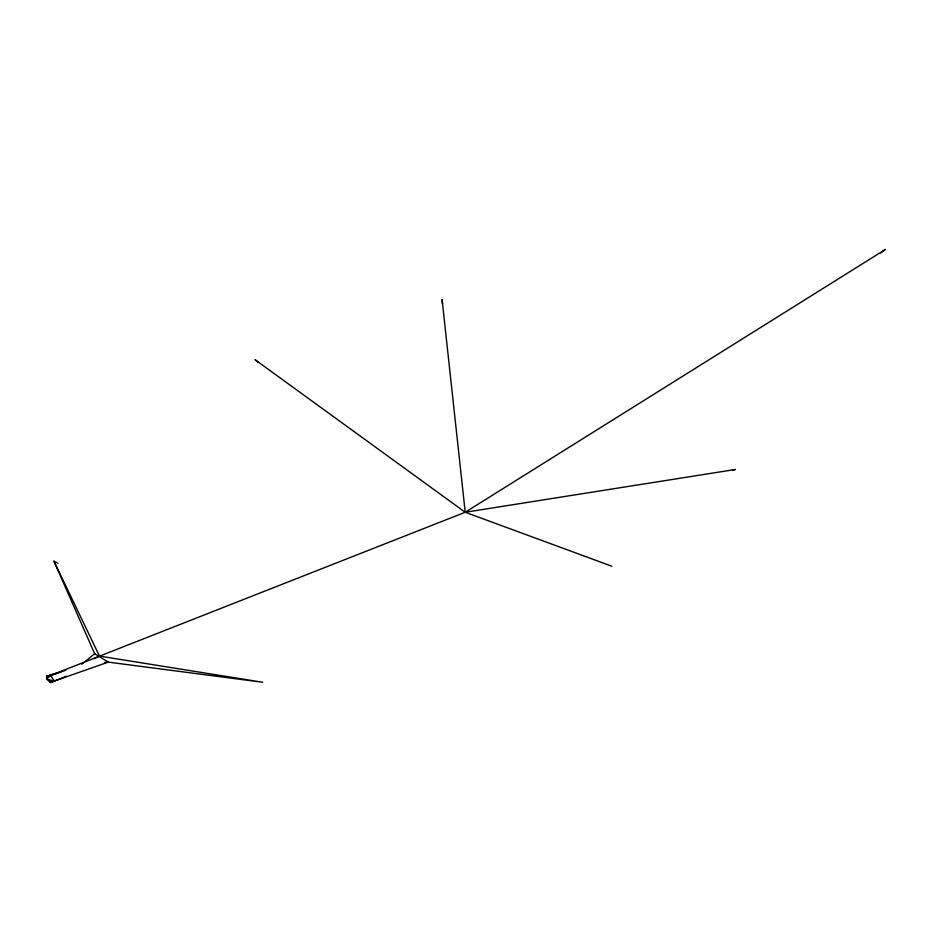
<?xml version="1.0" encoding="UTF-8"?>
<svg xmlns="http://www.w3.org/2000/svg" width="932" height="932" viewBox="0 0 932 932"><rect width="100%" height="100%" fill="white"/><g stroke="black" fill="none" stroke-linecap="round" stroke-linejoin="round"><path stroke-width="1.4" d="M880.763 252.945L885.4 249.45L465.219 512.262L50.456 675.467L46.67 679.102L50.619 682.55L66.452 676.236M81.748 664.213L94.668 653.751L108.252 662.128L262.696 682.271L99.456 656.093L94.493 658.551M104.477 662.536L108.252 662.128L54.301 681.059L46.67 679.102L46.6 676.271L61.046 672.007M65.846 670.248L46.6 676.271L56.339 673.836M732.61 470.124L735.441 469.472L465.219 512.262L254.972 359.647L258.35 362.408M611.811 566.213L465.219 512.262L442.083 299.556L442.514 303.89M94.668 653.751L53.951 561.215L57.854 563.184M50.456 675.467L54.301 681.059L50.619 682.55L49.279 680.453M53.951 561.215L99.456 656.093"/></g></svg>
